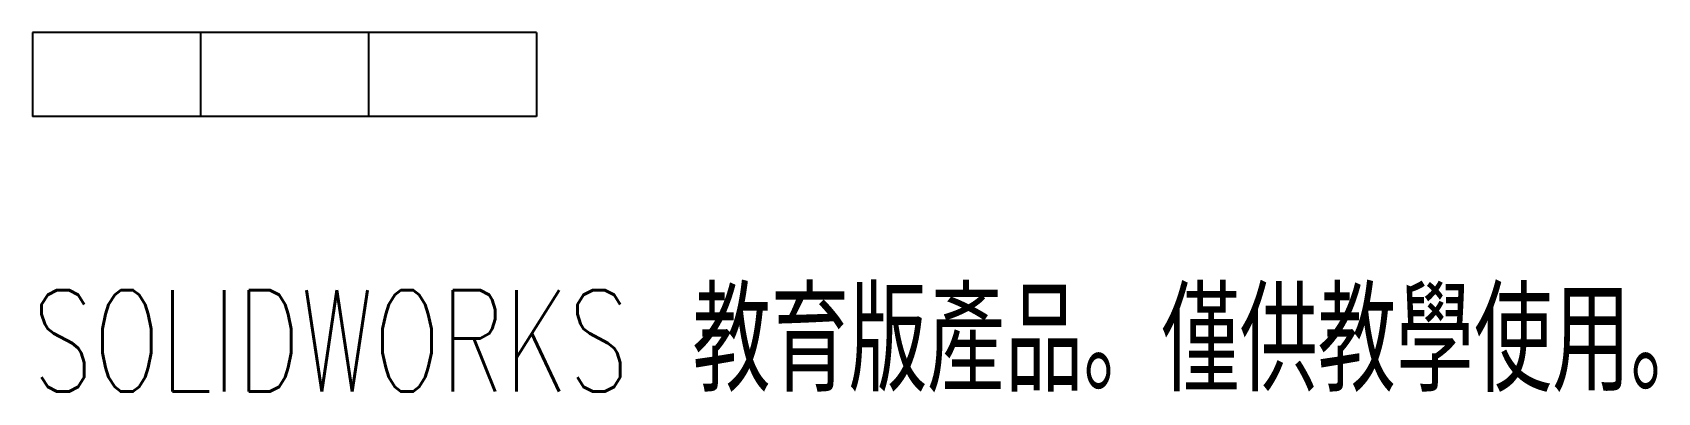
# Paper-space layout '_後視' of a CAD drawing. Header units: millimetres. Extents: x -12 to 65.4, y -13.2 to 4.
import ezdxf

# ---------------------------------------------------------------- set-up
doc = ezdxf.new("R2010")
doc.units = ezdxf.units.MM
doc.styles.add('SLDTEXTSTYLE0', font='TXT', dxfattribs={"width": 0.7, "bigfont": 'bigfont'})

psp = doc.layouts.new('_後視')

# ---------------------------------------------------------------- linework, layer by layer
at = {"color": 7, "linetype": 'Continuous', "lineweight": 25}
for p, q in [((-12, 4), (-12, 0)), ((12, 4), (-12, 4)), ((-4, 4), (-4, 0)), ((4, 4), (4, 0)), ((12, 4), (12, 0)), ((12, 0), (-12, 0))]:
    psp.add_line(p, q, dxfattribs=at)

# ---------------------------------------------------------------- texts
at = {"color": 7, "linetype": 'Continuous', "insert": (-12, -8.27), "char_height": 4.83362, "attachment_point": 1, "style": 'SLDTEXTSTYLE0'}
psp.add_mtext('SOLIDWORKS 教育版產品。僅供教學使用。', dxfattribs=at)

doc.saveas('drawing.dxf')
